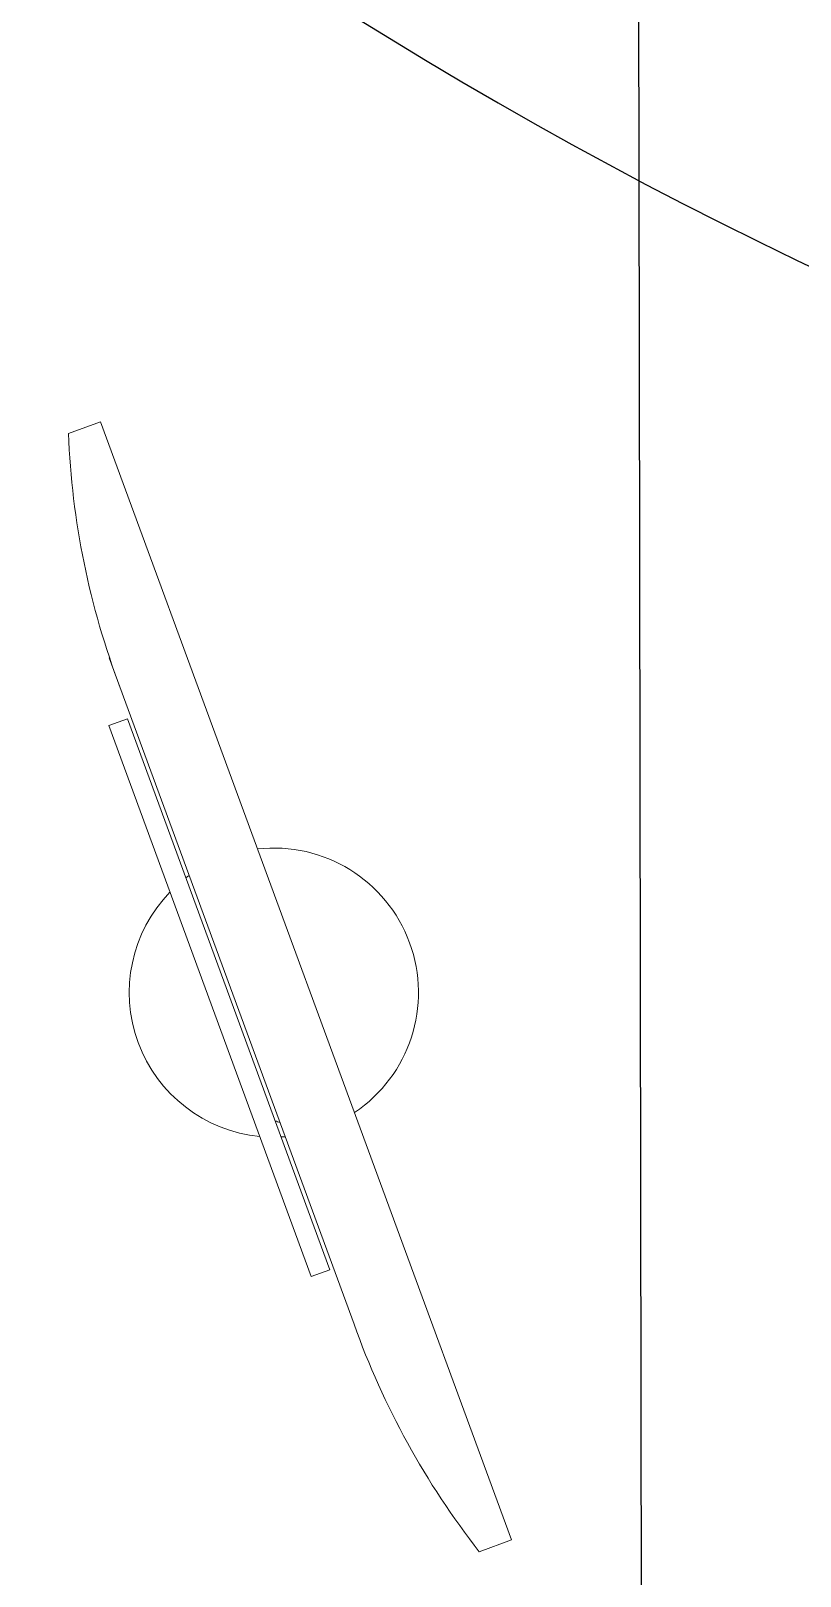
# Model space of a CAD drawing. Header units: metres. Extents: x -39 to 21688, y -24 to 9022.
# Drawn here: x 17.4621 to 17.7066, y 41.2236 to 41.715 of the extents above; entities that cross this region are included whole.
import ezdxf

# ---------------------------------------------------------------- set-up
doc = ezdxf.new("R2010")
doc.units = ezdxf.units.M
doc.header["$MEASUREMENT"] = 0
doc.linetypes.add('CONTINUA', pattern=[0])
for name, color, linetype in [('AR-CALLES', 4, 'Continuous'), ('AR-MOBILIRIO', 1, 'Continuous'), ('AR-PUERTAS', 2, 'Continuous'), ('AR-VENTANAS', 2, 'Continuous')]:
    doc.layers.add(name, color=color, linetype=linetype)

# ---------------------------------------------------------------- blocks, each defined once
blk = doc.blocks.new('AR-MOB. RECEPCION')
at = {"layer": 'AR-MOBILIRIO', "extrusion": (5.232902243149564e-07, 5.245486643865333e-07, 0.9999999999997257)}
blk.add_line((-0.2997286404254282, -0.1493769935407272, 1.256470671503013e-07), (-0.2985846385870445, -0.8493760587223278, 4.92231996884632e-07), dxfattribs=at)
at = {"layer": 'AR-MOBILIRIO', "extrusion": (-1.62178825539927e-07, 3.897323370766719e-07, 0.999999999999911)}
blk.add_line((-0.2985844253755658, -0.8493756880332057, 4.135418251696924e-07), (-0.2968282929166435, -1.924374520961692, 7.260939981799561e-07), dxfattribs=at)
at = {"layer": 'AR-MOBILIRIO', "linetype": 'CONTINUA', "lineweight": 5}
for p, q in [((-0.4697828919545373, -0.8703578095576177, 9.639989726814593e-07), (-0.4800004484984584, -0.8741107467274105, 9.639989726814593e-07)), ((-0.3391564531623317, -1.225994731871424, 9.639989726814593e-07), (-0.4697828919545373, -0.8703578095576177, 9.639989726814593e-07)), ((-0.4670224333519855, -0.9454637736087079, 9.639989726814593e-07), (-0.3891873154123004, -1.157373721151771, 9.639989726814593e-07)), ((-0.3493740097071623, -1.229747669040307, 9.639989726814593e-07), (-0.3391564531623317, -1.225994731871424, 9.639989726814593e-07))]:
    blk.add_line(p, q, dxfattribs=at)
at = {"layer": 'AR-MOBILIRIO', "linetype": 'CONTINUA', "lineweight": 5, "elevation": 9.639989726814593e-07}
for points in [[(-0.3391564531623317, -1.225994731871424), (-0.4697828919545373, -0.8703578095576177), (-0.4697828919545373, -0.8703578095576177), (-0.3391564531623317, -1.225994731871424)], [(-0.3968928003530436, -1.140050386586836), (-0.4612480309303919, -0.9648400972371292), (-0.4671627923160031, -0.9670126056796562), (-0.4028075617386548, -1.142222895028908)]]:
    blk.add_lwpolyline(points, close=True, dxfattribs=at)
at = {"layer": 'AR-MOBILIRIO', "linetype": 'CONTINUA', "lineweight": 5}
for centre, radius, start, end in [((-0.2224355276573533, -0.8637586176976129, 9.639989726814593e-07), 0.2577728748782143, 182.3016108824949, 200.7412229113526), ((-0.4146872291028103, -1.051929207884086, 9.639989726814593e-07), 0.0459759412074519, 303.8634650678404, 96.47338555392433), ((-0.4146872291028103, -1.051929207884086, 9.639989726814593e-07), 0.0459759412074519, 125.8397028731354, 127.4776721269122), ((-0.4146872291028103, -1.051929207884086, 9.639989726814593e-07), 0.0459759412074519, 135.927101814125, 264.4097488077012), ((-0.4146872291028103, -1.051929207884086, 9.639989726814593e-07), 0.0459759412074519, 272.8591784949218, 274.4971477486629), ((-0.1463438595903881, -1.070921936973491, 9.639989726814593e-07), 0.2577728748782143, 199.595627710421, 218.0352397393544)]:
    blk.add_arc(centre, radius, start, end, dxfattribs=at)
blk.add_open_spline([(-0.4127418931291231, -1.093245221568168, 9.639989726814593e-07), (-0.4132514097143485, -1.093073209304066, 9.639989726814593e-07), (-0.4137621802749436, -1.092901066800778, 9.639989726814593e-07), (-0.4142741519647188, -1.092728799548922, 9.639989726814593e-07)], degree=3, dxfattribs=at)

msp = doc.modelspace()

# ---------------------------------------------------------------- linework, layer by layer
at = {"layer": 'AR-PUERTAS'}
msp.add_circle((22.62406029715589, 27.62248899859571), 40.0806634617113, dxfattribs=at)
at = {"layer": 'AR-VENTANAS'}
msp.add_arc((18.3198314961903, 42.92263927880468), 1.420281758160738, 71.74675120862324, 282.1318381856637, dxfattribs=at)

# ---------------------------------------------------------------- block references
at = {"layer": 'AR-CALLES', "rotation": 359.9998818690886}
msp.add_blockref('AR-MOB. RECEPCION', (17.95398356874261, 42.46106229788347, -6.730394324962915e-07), dxfattribs=at)

doc.saveas('drawing.dxf')
